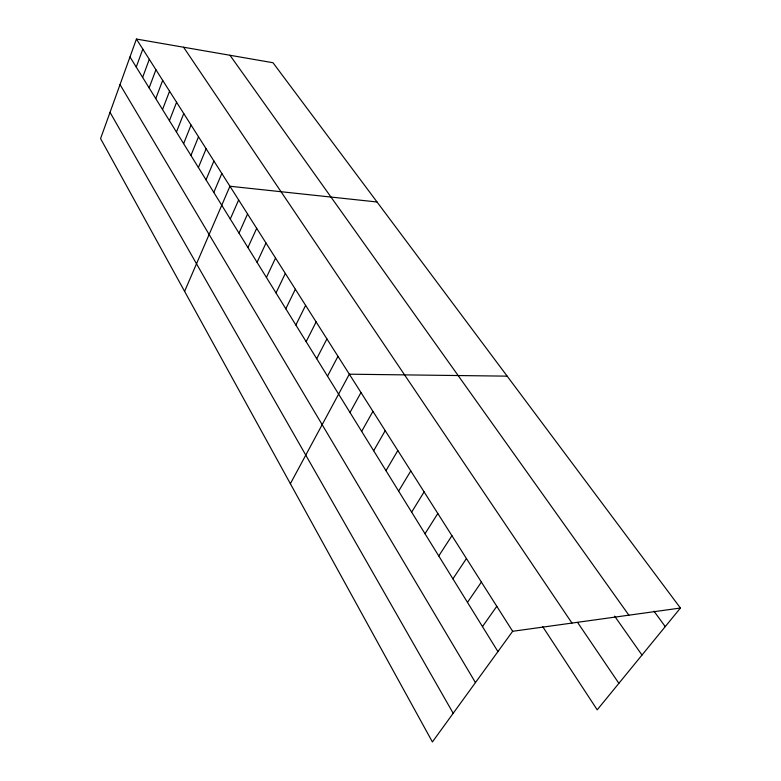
<?xml version="1.0" encoding="UTF-8"?>
<svg xmlns="http://www.w3.org/2000/svg" width="781" height="781" viewBox="0 0 781 781"><rect width="100%" height="100%" fill="white"/><g stroke="black" fill="none" stroke-linecap="round" stroke-linejoin="round"><path stroke-width="1.17" d="M136.431 39.05L100.573 138.598L432.401 741.95L512.658 631.292L680.427 608.038L272.989 62.724L136.431 39.05L512.658 631.292M136.245 67.068L142.806 49.086M142.63 77.387L149.308 59.317M149.132 87.902L155.927 69.743M155.77 98.611L162.682 80.375M162.526 109.545L169.565 91.221M169.418 120.684L176.584 102.272M176.447 132.038L183.75 113.548M183.623 143.626L191.062 125.048M190.935 155.458L198.52 136.792M198.403 167.515L206.125 148.771M206.018 179.835L213.896 161.003M213.799 192.409L221.833 173.499M184.599 291.381L229.936 186.249L377.038 201.986M230.278 219.041L238.644 199.956M239.015 233.148L247.557 213.984M247.938 247.577L256.676 228.335M257.076 262.348L265.999 243.018M266.428 277.46L275.547 258.052M276.005 292.934L285.329 273.448M285.817 308.788L295.345 289.224M295.862 325.023L305.615 305.381M306.152 341.648L316.139 321.938M316.695 358.704L326.917 338.915M327.512 376.178L337.988 356.331M290.376 483.703L349.332 374.197L507.172 376.149M349.995 412.505L360.978 392.531M361.671 431.385L372.937 411.353M373.669 450.764L385.209 430.673M385.98 470.67L397.822 450.53M398.632 491.112L410.786 470.943M411.636 512.131L424.112 491.913M425.01 533.745L437.819 513.488M438.766 555.965L451.926 535.688M452.912 578.838L466.442 558.542M467.477 602.376L481.389 582.07M482.482 626.616L496.784 606.31M680.427 608.038L597.211 709.831L542.57 626.43M653.97 611.152L665.246 626.606M229.965 55.266L628.871 615.184M614.618 616.121L641.992 655.054M577.598 622.457L618.874 683.326M183.584 47.221L571.965 623.072M129.978 56.945L497.936 651.598M120.03 84.582L475.453 682.594M110.033 112.337L453.195 713.287"/></g></svg>
